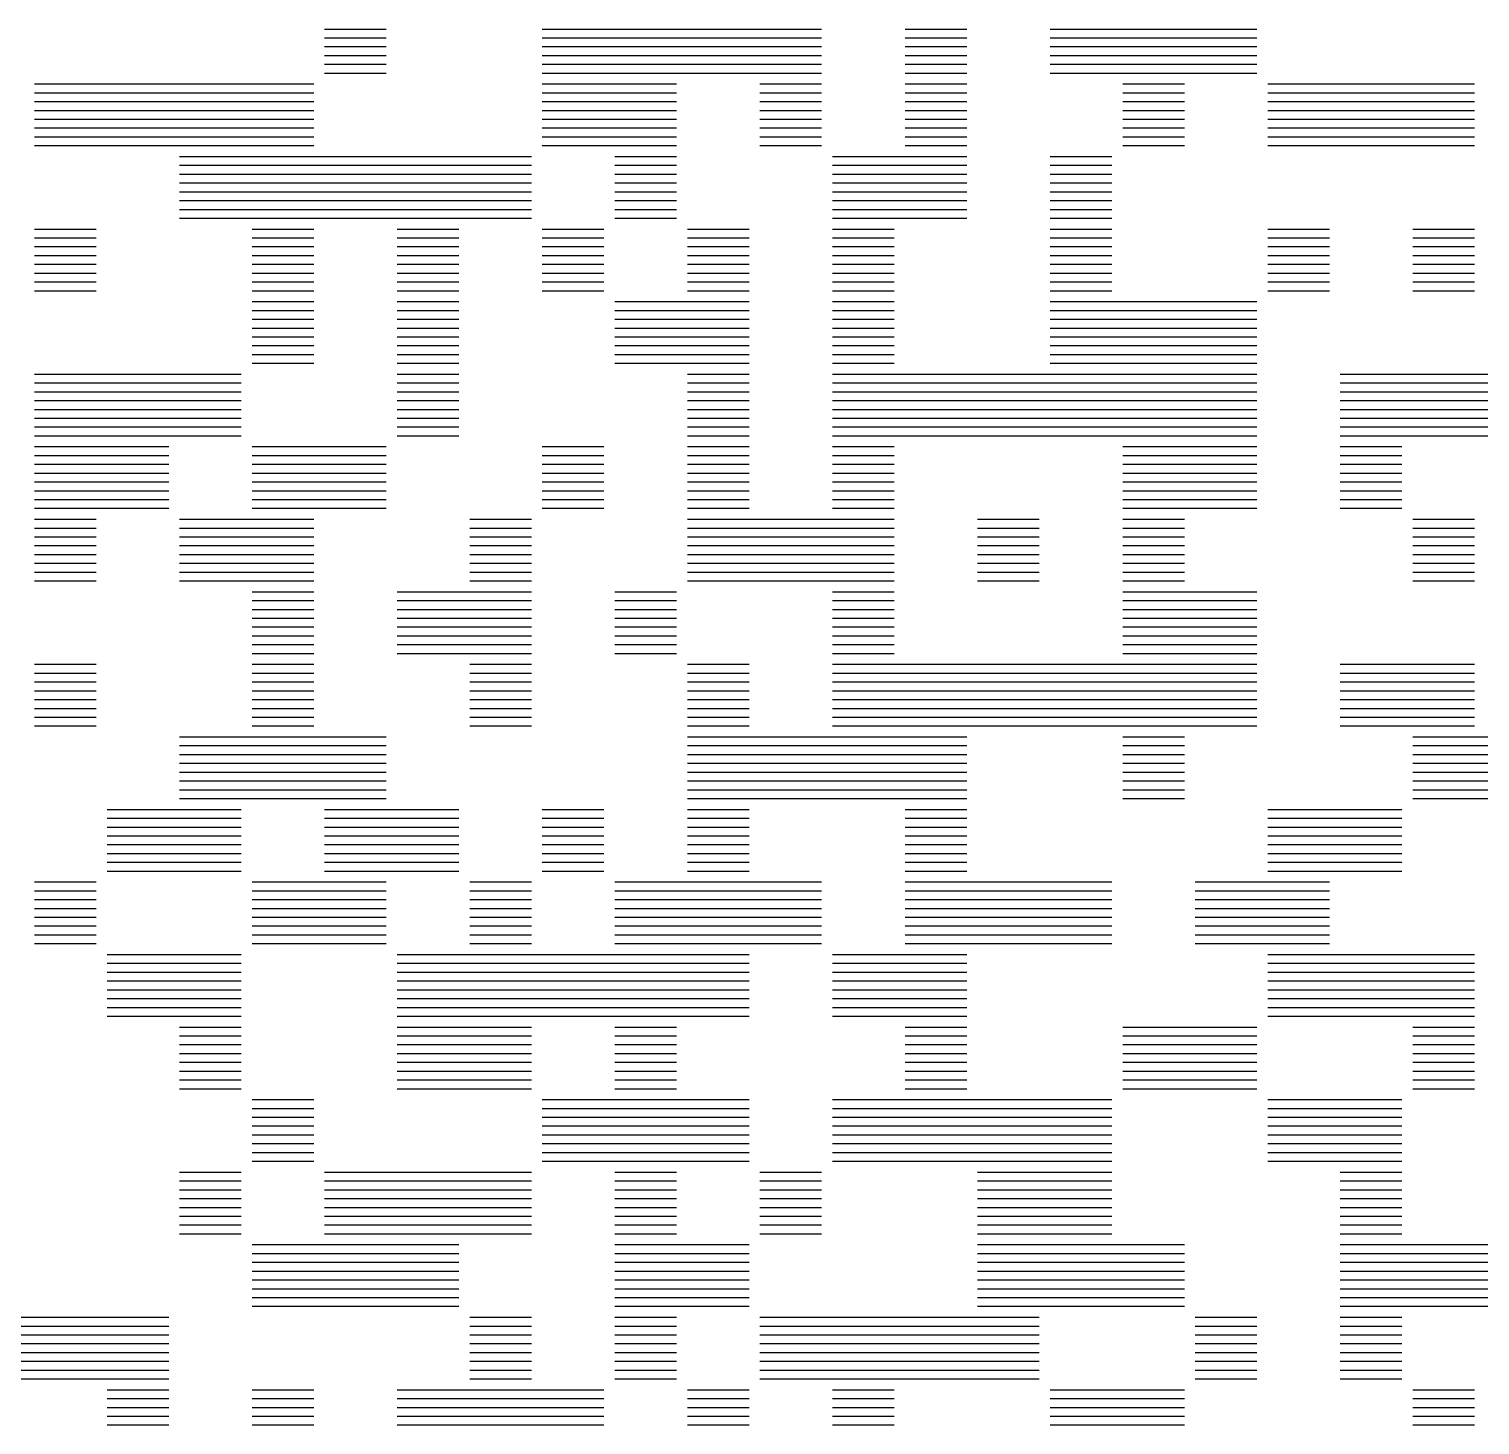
# Model space of a CAD drawing. Extents: x 7 to 280, y 7 to 360.
# Drawn here: x 114.79 to 134.79, y 98.45 to 117.69 of the extents above; entities that cross this region are included whole.
import ezdxf

# ---------------------------------------------------------------- set-up
doc = ezdxf.new("R2010")
doc.units = 0
doc.layers.add('SCORE', color=5, linetype='CONTINUOUS')

msp = doc.modelspace()

# ---------------------------------------------------------------- linework, layer by layer
at = {"layer": 'SCORE'}
for p, q in [((118.865, 117.6921), (119.715, 117.6921)), ((121.865, 117.6921), (125.715, 117.6921)), ((126.865, 117.6921), (127.715, 117.6921)), ((128.865, 117.6921), (131.715, 117.6921)), ((118.865, 117.5707), (119.715, 117.5707)), ((118.865, 117.4493), (119.715, 117.4493)), ((121.865, 117.5707), (125.715, 117.5707)), ((121.865, 117.4493), (125.715, 117.4493)), ((126.865, 117.5707), (127.715, 117.5707)), ((126.865, 117.4493), (127.715, 117.4493)), ((128.865, 117.5707), (131.715, 117.5707)), ((128.865, 117.4493), (131.715, 117.4493)), ((118.865, 117.3279), (119.715, 117.3279)), ((118.865, 117.2064), (119.715, 117.2064)), ((121.865, 117.3279), (125.715, 117.3279)), ((121.865, 117.2064), (125.715, 117.2064)), ((126.865, 117.3279), (127.715, 117.3279)), ((126.865, 117.2064), (127.715, 117.2064)), ((128.865, 117.3279), (131.715, 117.3279)), ((128.865, 117.2064), (131.715, 117.2064)), ((118.865, 117.085), (119.715, 117.085)), ((121.865, 117.085), (125.715, 117.085)), ((126.865, 117.085), (127.715, 117.085)), ((128.865, 117.085), (131.715, 117.085)), ((114.865, 116.935), (118.715, 116.935)), ((114.865, 116.8136), (118.715, 116.8136)), ((121.865, 116.935), (123.715, 116.935)), ((121.865, 116.8136), (123.715, 116.8136)), ((124.865, 116.935), (125.715, 116.935)), ((124.865, 116.8136), (125.715, 116.8136)), ((126.865, 116.935), (127.715, 116.935)), ((126.865, 116.8136), (127.715, 116.8136)), ((129.865, 116.935), (130.715, 116.935)), ((129.865, 116.8136), (130.715, 116.8136)), ((131.865, 116.935), (134.715, 116.935)), ((131.865, 116.8136), (134.715, 116.8136)), ((114.865, 116.6921), (118.715, 116.6921)), ((121.865, 116.6921), (123.715, 116.6921)), ((124.865, 116.6921), (125.715, 116.6921)), ((126.865, 116.6921), (127.715, 116.6921)), ((129.865, 116.6921), (130.715, 116.6921)), ((131.865, 116.6921), (134.715, 116.6921)), ((114.865, 116.5707), (118.715, 116.5707)), ((114.865, 116.4493), (118.715, 116.4493)), ((121.865, 116.5707), (123.715, 116.5707)), ((121.865, 116.4493), (123.715, 116.4493)), ((124.865, 116.5707), (125.715, 116.5707)), ((124.865, 116.4493), (125.715, 116.4493)), ((126.865, 116.5707), (127.715, 116.5707)), ((126.865, 116.4493), (127.715, 116.4493)), ((129.865, 116.5707), (130.715, 116.5707)), ((129.865, 116.4493), (130.715, 116.4493)), ((131.865, 116.5707), (134.715, 116.5707)), ((131.865, 116.4493), (134.715, 116.4493)), ((114.865, 116.3279), (118.715, 116.3279)), ((114.865, 116.2064), (118.715, 116.2064)), ((121.865, 116.3279), (123.715, 116.3279)), ((121.865, 116.2064), (123.715, 116.2064)), ((124.865, 116.3279), (125.715, 116.3279)), ((124.865, 116.2064), (125.715, 116.2064)), ((126.865, 116.3279), (127.715, 116.3279)), ((126.865, 116.2064), (127.715, 116.2064)), ((129.865, 116.3279), (130.715, 116.3279)), ((129.865, 116.2064), (130.715, 116.2064)), ((131.865, 116.3279), (134.715, 116.3279)), ((131.865, 116.2064), (134.715, 116.2064)), ((114.865, 116.085), (118.715, 116.085)), ((121.865, 116.085), (123.715, 116.085)), ((124.865, 116.085), (125.715, 116.085)), ((126.865, 116.085), (127.715, 116.085)), ((129.865, 116.085), (130.715, 116.085)), ((131.865, 116.085), (134.715, 116.085)), ((116.865, 115.935), (121.715, 115.935)), ((116.865, 115.8136), (121.715, 115.8136)), ((122.865, 115.935), (123.715, 115.935)), ((122.865, 115.8136), (123.715, 115.8136)), ((125.865, 115.935), (127.715, 115.935)), ((125.865, 115.8136), (127.715, 115.8136)), ((128.865, 115.935), (129.715, 115.935)), ((128.865, 115.8136), (129.715, 115.8136)), ((116.865, 115.6921), (121.715, 115.6921)), ((122.865, 115.6921), (123.715, 115.6921)), ((125.865, 115.6921), (127.715, 115.6921)), ((128.865, 115.6921), (129.715, 115.6921)), ((116.865, 115.5707), (121.715, 115.5707)), ((116.865, 115.4493), (121.715, 115.4493)), ((122.865, 115.5707), (123.715, 115.5707)), ((122.865, 115.4493), (123.715, 115.4493)), ((125.865, 115.5707), (127.715, 115.5707)), ((125.865, 115.4493), (127.715, 115.4493)), ((128.865, 115.5707), (129.715, 115.5707)), ((128.865, 115.4493), (129.715, 115.4493)), ((116.865, 115.3279), (121.715, 115.3279)), ((116.865, 115.2064), (121.715, 115.2064)), ((122.865, 115.3279), (123.715, 115.3279)), ((122.865, 115.2064), (123.715, 115.2064)), ((125.865, 115.3279), (127.715, 115.3279)), ((125.865, 115.2064), (127.715, 115.2064)), ((128.865, 115.3279), (129.715, 115.3279)), ((128.865, 115.2064), (129.715, 115.2064)), ((116.865, 115.085), (121.715, 115.085)), ((122.865, 115.085), (123.715, 115.085)), ((125.865, 115.085), (127.715, 115.085)), ((128.865, 115.085), (129.715, 115.085)), ((114.865, 114.935), (115.715, 114.935)), ((114.865, 114.8136), (115.715, 114.8136)), ((117.865, 114.935), (118.715, 114.935)), ((117.865, 114.8136), (118.715, 114.8136)), ((119.865, 114.935), (120.715, 114.935)), ((119.865, 114.8136), (120.715, 114.8136)), ((121.865, 114.935), (122.715, 114.935)), ((121.865, 114.8136), (122.715, 114.8136)), ((123.865, 114.935), (124.715, 114.935)), ((123.865, 114.8136), (124.715, 114.8136)), ((125.865, 114.935), (126.715, 114.935)), ((125.865, 114.8136), (126.715, 114.8136)), ((128.865, 114.935), (129.715, 114.935)), ((128.865, 114.8136), (129.715, 114.8136)), ((131.865, 114.935), (132.715, 114.935)), ((131.865, 114.8136), (132.715, 114.8136)), ((133.865, 114.935), (134.715, 114.935)), ((133.865, 114.8136), (134.715, 114.8136)), ((114.865, 114.6921), (115.715, 114.6921)), ((117.865, 114.6921), (118.715, 114.6921)), ((119.865, 114.6921), (120.715, 114.6921)), ((121.865, 114.6921), (122.715, 114.6921)), ((123.865, 114.6921), (124.715, 114.6921)), ((125.865, 114.6921), (126.715, 114.6921)), ((128.865, 114.6921), (129.715, 114.6921)), ((131.865, 114.6921), (132.715, 114.6921)), ((133.865, 114.6921), (134.715, 114.6921)), ((114.865, 114.5707), (115.715, 114.5707)), ((114.865, 114.4493), (115.715, 114.4493)), ((117.865, 114.5707), (118.715, 114.5707)), ((117.865, 114.4493), (118.715, 114.4493)), ((119.865, 114.5707), (120.715, 114.5707)), ((119.865, 114.4493), (120.715, 114.4493)), ((121.865, 114.5707), (122.715, 114.5707)), ((121.865, 114.4493), (122.715, 114.4493)), ((123.865, 114.5707), (124.715, 114.5707)), ((123.865, 114.4493), (124.715, 114.4493)), ((125.865, 114.5707), (126.715, 114.5707)), ((125.865, 114.4493), (126.715, 114.4493)), ((128.865, 114.5707), (129.715, 114.5707)), ((128.865, 114.4493), (129.715, 114.4493)), ((131.865, 114.5707), (132.715, 114.5707)), ((131.865, 114.4493), (132.715, 114.4493)), ((133.865, 114.5707), (134.715, 114.5707)), ((133.865, 114.4493), (134.715, 114.4493)), ((114.865, 114.3279), (115.715, 114.3279)), ((114.865, 114.2064), (115.715, 114.2064)), ((117.865, 114.3279), (118.715, 114.3279)), ((117.865, 114.2064), (118.715, 114.2064)), ((119.865, 114.3279), (120.715, 114.3279)), ((119.865, 114.2064), (120.715, 114.2064)), ((121.865, 114.3279), (122.715, 114.3279)), ((121.865, 114.2064), (122.715, 114.2064)), ((123.865, 114.3279), (124.715, 114.3279)), ((123.865, 114.2064), (124.715, 114.2064)), ((125.865, 114.3279), (126.715, 114.3279)), ((125.865, 114.2064), (126.715, 114.2064)), ((128.865, 114.3279), (129.715, 114.3279)), ((128.865, 114.2064), (129.715, 114.2064)), ((131.865, 114.3279), (132.715, 114.3279)), ((131.865, 114.2064), (132.715, 114.2064)), ((133.865, 114.3279), (134.715, 114.3279)), ((133.865, 114.2064), (134.715, 114.2064)), ((114.865, 114.085), (115.715, 114.085)), ((117.865, 114.085), (118.715, 114.085)), ((119.865, 114.085), (120.715, 114.085)), ((121.865, 114.085), (122.715, 114.085)), ((123.865, 114.085), (124.715, 114.085)), ((125.865, 114.085), (126.715, 114.085)), ((128.865, 114.085), (129.715, 114.085)), ((131.865, 114.085), (132.715, 114.085)), ((133.865, 114.085), (134.715, 114.085)), ((117.865, 113.935), (118.715, 113.935)), ((117.865, 113.8136), (118.715, 113.8136)), ((119.865, 113.935), (120.715, 113.935)), ((119.865, 113.8136), (120.715, 113.8136)), ((122.865, 113.935), (124.715, 113.935)), ((122.865, 113.8136), (124.715, 113.8136)), ((125.865, 113.935), (126.715, 113.935)), ((125.865, 113.8136), (126.715, 113.8136)), ((128.865, 113.935), (131.715, 113.935)), ((128.865, 113.8136), (131.715, 113.8136)), ((117.865, 113.6921), (118.715, 113.6921)), ((119.865, 113.6921), (120.715, 113.6921)), ((122.865, 113.6921), (124.715, 113.6921)), ((125.865, 113.6921), (126.715, 113.6921)), ((128.865, 113.6921), (131.715, 113.6921)), ((117.865, 113.5707), (118.715, 113.5707)), ((117.865, 113.4493), (118.715, 113.4493)), ((119.865, 113.5707), (120.715, 113.5707)), ((119.865, 113.4493), (120.715, 113.4493)), ((122.865, 113.5707), (124.715, 113.5707)), ((122.865, 113.4493), (124.715, 113.4493)), ((125.865, 113.5707), (126.715, 113.5707)), ((125.865, 113.4493), (126.715, 113.4493)), ((128.865, 113.5707), (131.715, 113.5707)), ((128.865, 113.4493), (131.715, 113.4493)), ((117.865, 113.3279), (118.715, 113.3279)), ((117.865, 113.2064), (118.715, 113.2064)), ((119.865, 113.3279), (120.715, 113.3279)), ((119.865, 113.2064), (120.715, 113.2064)), ((122.865, 113.3279), (124.715, 113.3279)), ((122.865, 113.2064), (124.715, 113.2064)), ((125.865, 113.3279), (126.715, 113.3279)), ((125.865, 113.2064), (126.715, 113.2064)), ((128.865, 113.3279), (131.715, 113.3279)), ((128.865, 113.2064), (131.715, 113.2064)), ((117.865, 113.085), (118.715, 113.085)), ((119.865, 113.085), (120.715, 113.085)), ((122.865, 113.085), (124.715, 113.085)), ((125.865, 113.085), (126.715, 113.085)), ((128.865, 113.085), (131.715, 113.085)), ((114.865, 112.935), (117.715, 112.935)), ((114.865, 112.8136), (117.715, 112.8136)), ((119.865, 112.935), (120.715, 112.935)), ((119.865, 112.8136), (120.715, 112.8136)), ((123.865, 112.935), (124.715, 112.935)), ((123.865, 112.8136), (124.715, 112.8136)), ((125.865, 112.935), (131.715, 112.935)), ((125.865, 112.8136), (131.715, 112.8136)), ((132.865, 112.935), (140.715, 112.935)), ((132.865, 112.8136), (140.715, 112.8136)), ((114.865, 112.6921), (117.715, 112.6921)), ((119.865, 112.6921), (120.715, 112.6921)), ((123.865, 112.6921), (124.715, 112.6921)), ((125.865, 112.6921), (131.715, 112.6921)), ((132.865, 112.6921), (140.715, 112.6921)), ((114.865, 112.5707), (117.715, 112.5707)), ((114.865, 112.4493), (117.715, 112.4493)), ((119.865, 112.5707), (120.715, 112.5707)), ((119.865, 112.4493), (120.715, 112.4493)), ((123.865, 112.5707), (124.715, 112.5707)), ((123.865, 112.4493), (124.715, 112.4493)), ((125.865, 112.5707), (131.715, 112.5707)), ((125.865, 112.4493), (131.715, 112.4493)), ((132.865, 112.5707), (140.715, 112.5707)), ((132.865, 112.4493), (140.715, 112.4493)), ((114.865, 112.3279), (117.715, 112.3279)), ((114.865, 112.2064), (117.715, 112.2064)), ((119.865, 112.3279), (120.715, 112.3279)), ((119.865, 112.2064), (120.715, 112.2064)), ((123.865, 112.3279), (124.715, 112.3279)), ((123.865, 112.2064), (124.715, 112.2064)), ((125.865, 112.3279), (131.715, 112.3279)), ((125.865, 112.2064), (131.715, 112.2064)), ((132.865, 112.3279), (140.715, 112.3279)), ((132.865, 112.2064), (140.715, 112.2064)), ((114.865, 112.085), (117.715, 112.085)), ((119.865, 112.085), (120.715, 112.085)), ((123.865, 112.085), (124.715, 112.085)), ((125.865, 112.085), (131.715, 112.085)), ((132.865, 112.085), (140.715, 112.085)), ((114.865, 111.935), (116.715, 111.935)), ((114.865, 111.8136), (116.715, 111.8136)), ((117.865, 111.935), (119.715, 111.935)), ((117.865, 111.8136), (119.715, 111.8136)), ((121.865, 111.935), (122.715, 111.935)), ((121.865, 111.8136), (122.715, 111.8136)), ((123.865, 111.935), (124.715, 111.935)), ((123.865, 111.8136), (124.715, 111.8136)), ((125.865, 111.935), (126.715, 111.935)), ((125.865, 111.8136), (126.715, 111.8136)), ((129.865, 111.935), (131.715, 111.935)), ((129.865, 111.8136), (131.715, 111.8136)), ((132.865, 111.935), (133.715, 111.935)), ((132.865, 111.8136), (133.715, 111.8136)), ((114.865, 111.6921), (116.715, 111.6921)), ((117.865, 111.6921), (119.715, 111.6921)), ((121.865, 111.6921), (122.715, 111.6921)), ((123.865, 111.6921), (124.715, 111.6921)), ((125.865, 111.6921), (126.715, 111.6921)), ((129.865, 111.6921), (131.715, 111.6921)), ((132.865, 111.6921), (133.715, 111.6921)), ((114.865, 111.5707), (116.715, 111.5707)), ((114.865, 111.4493), (116.715, 111.4493)), ((117.865, 111.5707), (119.715, 111.5707)), ((117.865, 111.4493), (119.715, 111.4493)), ((121.865, 111.5707), (122.715, 111.5707)), ((121.865, 111.4493), (122.715, 111.4493)), ((123.865, 111.5707), (124.715, 111.5707)), ((123.865, 111.4493), (124.715, 111.4493)), ((125.865, 111.5707), (126.715, 111.5707)), ((125.865, 111.4493), (126.715, 111.4493)), ((129.865, 111.5707), (131.715, 111.5707)), ((129.865, 111.4493), (131.715, 111.4493)), ((132.865, 111.5707), (133.715, 111.5707)), ((132.865, 111.4493), (133.715, 111.4493)), ((114.865, 111.3279), (116.715, 111.3279)), ((114.865, 111.2064), (116.715, 111.2064)), ((117.865, 111.3279), (119.715, 111.3279)), ((117.865, 111.2064), (119.715, 111.2064)), ((121.865, 111.3279), (122.715, 111.3279)), ((121.865, 111.2064), (122.715, 111.2064)), ((123.865, 111.3279), (124.715, 111.3279)), ((123.865, 111.2064), (124.715, 111.2064)), ((125.865, 111.3279), (126.715, 111.3279)), ((125.865, 111.2064), (126.715, 111.2064)), ((129.865, 111.3279), (131.715, 111.3279)), ((129.865, 111.2064), (131.715, 111.2064)), ((132.865, 111.3279), (133.715, 111.3279)), ((132.865, 111.2064), (133.715, 111.2064)), ((114.865, 111.085), (116.715, 111.085)), ((117.865, 111.085), (119.715, 111.085)), ((121.865, 111.085), (122.715, 111.085)), ((123.865, 111.085), (124.715, 111.085)), ((125.865, 111.085), (126.715, 111.085)), ((129.865, 111.085), (131.715, 111.085)), ((132.865, 111.085), (133.715, 111.085)), ((114.865, 110.935), (115.715, 110.935)), ((114.865, 110.8136), (115.715, 110.8136)), ((116.865, 110.935), (118.715, 110.935)), ((116.865, 110.8136), (118.715, 110.8136)), ((120.865, 110.935), (121.715, 110.935)), ((120.865, 110.8136), (121.715, 110.8136)), ((123.865, 110.935), (126.715, 110.935)), ((123.865, 110.8136), (126.715, 110.8136)), ((127.865, 110.935), (128.715, 110.935)), ((127.865, 110.8136), (128.715, 110.8136)), ((129.865, 110.935), (130.715, 110.935)), ((129.865, 110.8136), (130.715, 110.8136)), ((133.865, 110.935), (134.715, 110.935)), ((133.865, 110.8136), (134.715, 110.8136)), ((114.865, 110.6921), (115.715, 110.6921)), ((116.865, 110.6921), (118.715, 110.6921)), ((120.865, 110.6921), (121.715, 110.6921)), ((123.865, 110.6921), (126.715, 110.6921)), ((127.865, 110.6921), (128.715, 110.6921)), ((129.865, 110.6921), (130.715, 110.6921)), ((133.865, 110.6921), (134.715, 110.6921)), ((114.865, 110.5707), (115.715, 110.5707)), ((114.865, 110.4493), (115.715, 110.4493)), ((116.865, 110.5707), (118.715, 110.5707)), ((116.865, 110.4493), (118.715, 110.4493)), ((120.865, 110.5707), (121.715, 110.5707)), ((120.865, 110.4493), (121.715, 110.4493)), ((123.865, 110.5707), (126.715, 110.5707)), ((123.865, 110.4493), (126.715, 110.4493)), ((127.865, 110.5707), (128.715, 110.5707)), ((127.865, 110.4493), (128.715, 110.4493)), ((129.865, 110.5707), (130.715, 110.5707)), ((129.865, 110.4493), (130.715, 110.4493)), ((133.865, 110.5707), (134.715, 110.5707)), ((133.865, 110.4493), (134.715, 110.4493)), ((114.865, 110.3279), (115.715, 110.3279)), ((114.865, 110.2064), (115.715, 110.2064)), ((116.865, 110.3279), (118.715, 110.3279)), ((116.865, 110.2064), (118.715, 110.2064)), ((120.865, 110.3279), (121.715, 110.3279)), ((120.865, 110.2064), (121.715, 110.2064)), ((123.865, 110.3279), (126.715, 110.3279)), ((123.865, 110.2064), (126.715, 110.2064)), ((127.865, 110.3279), (128.715, 110.3279)), ((127.865, 110.2064), (128.715, 110.2064)), ((129.865, 110.3279), (130.715, 110.3279)), ((129.865, 110.2064), (130.715, 110.2064)), ((133.865, 110.3279), (134.715, 110.3279)), ((133.865, 110.2064), (134.715, 110.2064)), ((114.865, 110.085), (115.715, 110.085)), ((116.865, 110.085), (118.715, 110.085)), ((120.865, 110.085), (121.715, 110.085)), ((123.865, 110.085), (126.715, 110.085)), ((127.865, 110.085), (128.715, 110.085)), ((129.865, 110.085), (130.715, 110.085)), ((133.865, 110.085), (134.715, 110.085)), ((117.865, 109.935), (118.715, 109.935)), ((117.865, 109.8136), (118.715, 109.8136)), ((119.865, 109.935), (121.715, 109.935)), ((119.865, 109.8136), (121.715, 109.8136)), ((122.865, 109.935), (123.715, 109.935)), ((122.865, 109.8136), (123.715, 109.8136)), ((125.865, 109.935), (126.715, 109.935)), ((125.865, 109.8136), (126.715, 109.8136)), ((129.865, 109.935), (131.715, 109.935)), ((129.865, 109.8136), (131.715, 109.8136)), ((117.865, 109.6921), (118.715, 109.6921)), ((119.865, 109.6921), (121.715, 109.6921)), ((122.865, 109.6921), (123.715, 109.6921)), ((125.865, 109.6921), (126.715, 109.6921)), ((129.865, 109.6921), (131.715, 109.6921)), ((117.865, 109.5707), (118.715, 109.5707)), ((117.865, 109.4493), (118.715, 109.4493)), ((119.865, 109.5707), (121.715, 109.5707)), ((119.865, 109.4493), (121.715, 109.4493)), ((122.865, 109.5707), (123.715, 109.5707)), ((122.865, 109.4493), (123.715, 109.4493)), ((125.865, 109.5707), (126.715, 109.5707)), ((125.865, 109.4493), (126.715, 109.4493)), ((129.865, 109.5707), (131.715, 109.5707)), ((129.865, 109.4493), (131.715, 109.4493)), ((117.865, 109.3279), (118.715, 109.3279)), ((117.865, 109.2064), (118.715, 109.2064)), ((119.865, 109.3279), (121.715, 109.3279)), ((119.865, 109.2064), (121.715, 109.2064)), ((122.865, 109.3279), (123.715, 109.3279)), ((122.865, 109.2064), (123.715, 109.2064)), ((125.865, 109.3279), (126.715, 109.3279)), ((125.865, 109.2064), (126.715, 109.2064)), ((129.865, 109.3279), (131.715, 109.3279)), ((129.865, 109.2064), (131.715, 109.2064)), ((117.865, 109.085), (118.715, 109.085)), ((119.865, 109.085), (121.715, 109.085)), ((122.865, 109.085), (123.715, 109.085)), ((125.865, 109.085), (126.715, 109.085)), ((129.865, 109.085), (131.715, 109.085)), ((114.865, 108.935), (115.715, 108.935)), ((114.865, 108.8136), (115.715, 108.8136)), ((117.865, 108.935), (118.715, 108.935)), ((117.865, 108.8136), (118.715, 108.8136)), ((120.865, 108.935), (121.715, 108.935)), ((120.865, 108.8136), (121.715, 108.8136)), ((123.865, 108.935), (124.715, 108.935)), ((123.865, 108.8136), (124.715, 108.8136)), ((125.865, 108.935), (131.715, 108.935)), ((125.865, 108.8136), (131.715, 108.8136)), ((132.865, 108.935), (134.715, 108.935)), ((132.865, 108.8136), (134.715, 108.8136)), ((114.865, 108.6921), (115.715, 108.6921)), ((117.865, 108.6921), (118.715, 108.6921)), ((120.865, 108.6921), (121.715, 108.6921)), ((123.865, 108.6921), (124.715, 108.6921)), ((125.865, 108.6921), (131.715, 108.6921)), ((132.865, 108.6921), (134.715, 108.6921)), ((114.865, 108.5707), (115.715, 108.5707)), ((114.865, 108.4493), (115.715, 108.4493)), ((117.865, 108.5707), (118.715, 108.5707)), ((117.865, 108.4493), (118.715, 108.4493)), ((120.865, 108.5707), (121.715, 108.5707)), ((120.865, 108.4493), (121.715, 108.4493)), ((123.865, 108.5707), (124.715, 108.5707)), ((123.865, 108.4493), (124.715, 108.4493)), ((125.865, 108.5707), (131.715, 108.5707)), ((125.865, 108.4493), (131.715, 108.4493)), ((132.865, 108.5707), (134.715, 108.5707)), ((132.865, 108.4493), (134.715, 108.4493)), ((114.865, 108.3279), (115.715, 108.3279)), ((114.865, 108.2064), (115.715, 108.2064)), ((117.865, 108.3279), (118.715, 108.3279)), ((117.865, 108.2064), (118.715, 108.2064)), ((120.865, 108.3279), (121.715, 108.3279)), ((120.865, 108.2064), (121.715, 108.2064)), ((123.865, 108.3279), (124.715, 108.3279)), ((123.865, 108.2064), (124.715, 108.2064)), ((125.865, 108.3279), (131.715, 108.3279)), ((125.865, 108.2064), (131.715, 108.2064)), ((132.865, 108.3279), (134.715, 108.3279)), ((132.865, 108.2064), (134.715, 108.2064)), ((114.865, 108.085), (115.715, 108.085)), ((117.865, 108.085), (118.715, 108.085)), ((120.865, 108.085), (121.715, 108.085)), ((123.865, 108.085), (124.715, 108.085)), ((125.865, 108.085), (131.715, 108.085)), ((132.865, 108.085), (134.715, 108.085)), ((116.865, 107.935), (119.715, 107.935)), ((116.865, 107.8136), (119.715, 107.8136)), ((123.865, 107.935), (127.715, 107.935)), ((123.865, 107.8136), (127.715, 107.8136)), ((129.865, 107.935), (130.715, 107.935)), ((129.865, 107.8136), (130.715, 107.8136)), ((133.865, 107.935), (135.715, 107.935)), ((133.865, 107.8136), (135.715, 107.8136)), ((116.865, 107.6921), (119.715, 107.6921)), ((123.865, 107.6921), (127.715, 107.6921)), ((129.865, 107.6921), (130.715, 107.6921)), ((133.865, 107.6921), (135.715, 107.6921)), ((116.865, 107.5707), (119.715, 107.5707)), ((116.865, 107.4493), (119.715, 107.4493)), ((123.865, 107.5707), (127.715, 107.5707)), ((123.865, 107.4493), (127.715, 107.4493)), ((129.865, 107.5707), (130.715, 107.5707)), ((129.865, 107.4493), (130.715, 107.4493)), ((133.865, 107.5707), (135.715, 107.5707)), ((133.865, 107.4493), (135.715, 107.4493)), ((116.865, 107.3279), (119.715, 107.3279)), ((116.865, 107.2064), (119.715, 107.2064)), ((123.865, 107.3279), (127.715, 107.3279)), ((123.865, 107.2064), (127.715, 107.2064)), ((129.865, 107.3279), (130.715, 107.3279)), ((129.865, 107.2064), (130.715, 107.2064)), ((133.865, 107.3279), (135.715, 107.3279)), ((133.865, 107.2064), (135.715, 107.2064)), ((116.865, 107.085), (119.715, 107.085)), ((123.865, 107.085), (127.715, 107.085)), ((129.865, 107.085), (130.715, 107.085)), ((133.865, 107.085), (135.715, 107.085)), ((115.865, 106.935), (117.715, 106.935)), ((115.865, 106.8136), (117.715, 106.8136)), ((118.865, 106.935), (120.715, 106.935)), ((118.865, 106.8136), (120.715, 106.8136)), ((121.865, 106.935), (122.715, 106.935)), ((121.865, 106.8136), (122.715, 106.8136)), ((123.865, 106.935), (124.715, 106.935)), ((123.865, 106.8136), (124.715, 106.8136)), ((126.865, 106.935), (127.715, 106.935)), ((126.865, 106.8136), (127.715, 106.8136)), ((131.865, 106.935), (133.715, 106.935)), ((131.865, 106.8136), (133.715, 106.8136)), ((115.865, 106.6921), (117.715, 106.6921)), ((118.865, 106.6921), (120.715, 106.6921)), ((121.865, 106.6921), (122.715, 106.6921)), ((123.865, 106.6921), (124.715, 106.6921)), ((126.865, 106.6921), (127.715, 106.6921)), ((131.865, 106.6921), (133.715, 106.6921)), ((115.865, 106.5707), (117.715, 106.5707)), ((115.865, 106.4493), (117.715, 106.4493)), ((118.865, 106.5707), (120.715, 106.5707)), ((118.865, 106.4493), (120.715, 106.4493)), ((121.865, 106.5707), (122.715, 106.5707)), ((121.865, 106.4493), (122.715, 106.4493)), ((123.865, 106.5707), (124.715, 106.5707)), ((123.865, 106.4493), (124.715, 106.4493)), ((126.865, 106.5707), (127.715, 106.5707)), ((126.865, 106.4493), (127.715, 106.4493)), ((131.865, 106.5707), (133.715, 106.5707)), ((131.865, 106.4493), (133.715, 106.4493)), ((115.865, 106.3279), (117.715, 106.3279)), ((115.865, 106.2064), (117.715, 106.2064)), ((118.865, 106.3279), (120.715, 106.3279)), ((118.865, 106.2064), (120.715, 106.2064)), ((121.865, 106.3279), (122.715, 106.3279)), ((121.865, 106.2064), (122.715, 106.2064)), ((123.865, 106.3279), (124.715, 106.3279)), ((123.865, 106.2064), (124.715, 106.2064)), ((126.865, 106.3279), (127.715, 106.3279)), ((126.865, 106.2064), (127.715, 106.2064)), ((131.865, 106.3279), (133.715, 106.3279)), ((131.865, 106.2064), (133.715, 106.2064)), ((115.865, 106.085), (117.715, 106.085)), ((118.865, 106.085), (120.715, 106.085)), ((121.865, 106.085), (122.715, 106.085)), ((123.865, 106.085), (124.715, 106.085)), ((126.865, 106.085), (127.715, 106.085)), ((131.865, 106.085), (133.715, 106.085)), ((114.865, 105.935), (115.715, 105.935)), ((114.865, 105.8136), (115.715, 105.8136)), ((117.865, 105.935), (119.715, 105.935)), ((117.865, 105.8136), (119.715, 105.8136)), ((120.865, 105.935), (121.715, 105.935)), ((120.865, 105.8136), (121.715, 105.8136)), ((122.865, 105.935), (125.715, 105.935)), ((122.865, 105.8136), (125.715, 105.8136)), ((126.865, 105.935), (129.715, 105.935)), ((126.865, 105.8136), (129.715, 105.8136)), ((130.865, 105.935), (132.715, 105.935)), ((130.865, 105.8136), (132.715, 105.8136)), ((114.865, 105.6921), (115.715, 105.6921)), ((117.865, 105.6921), (119.715, 105.6921)), ((120.865, 105.6921), (121.715, 105.6921)), ((122.865, 105.6921), (125.715, 105.6921)), ((126.865, 105.6921), (129.715, 105.6921)), ((130.865, 105.6921), (132.715, 105.6921)), ((114.865, 105.5707), (115.715, 105.5707)), ((114.865, 105.4493), (115.715, 105.4493)), ((117.865, 105.5707), (119.715, 105.5707)), ((117.865, 105.4493), (119.715, 105.4493)), ((120.865, 105.5707), (121.715, 105.5707)), ((120.865, 105.4493), (121.715, 105.4493)), ((122.865, 105.5707), (125.715, 105.5707)), ((122.865, 105.4493), (125.715, 105.4493)), ((126.865, 105.5707), (129.715, 105.5707)), ((126.865, 105.4493), (129.715, 105.4493)), ((130.865, 105.5707), (132.715, 105.5707)), ((130.865, 105.4493), (132.715, 105.4493)), ((114.865, 105.3279), (115.715, 105.3279)), ((114.865, 105.2064), (115.715, 105.2064)), ((117.865, 105.3279), (119.715, 105.3279)), ((117.865, 105.2064), (119.715, 105.2064)), ((120.865, 105.3279), (121.715, 105.3279)), ((120.865, 105.2064), (121.715, 105.2064)), ((122.865, 105.3279), (125.715, 105.3279)), ((122.865, 105.2064), (125.715, 105.2064)), ((126.865, 105.3279), (129.715, 105.3279)), ((126.865, 105.2064), (129.715, 105.2064)), ((130.865, 105.3279), (132.715, 105.3279)), ((130.865, 105.2064), (132.715, 105.2064)), ((114.865, 105.085), (115.715, 105.085)), ((117.865, 105.085), (119.715, 105.085)), ((120.865, 105.085), (121.715, 105.085)), ((122.865, 105.085), (125.715, 105.085)), ((126.865, 105.085), (129.715, 105.085)), ((130.865, 105.085), (132.715, 105.085)), ((115.865, 104.935), (117.715, 104.935)), ((115.865, 104.8136), (117.715, 104.8136)), ((119.865, 104.935), (124.715, 104.935)), ((119.865, 104.8136), (124.715, 104.8136)), ((125.865, 104.935), (127.715, 104.935)), ((125.865, 104.8136), (127.715, 104.8136)), ((131.865, 104.935), (134.715, 104.935)), ((131.865, 104.8136), (134.715, 104.8136)), ((115.865, 104.6921), (117.715, 104.6921)), ((119.865, 104.6921), (124.715, 104.6921)), ((125.865, 104.6921), (127.715, 104.6921)), ((131.865, 104.6921), (134.715, 104.6921)), ((115.865, 104.5707), (117.715, 104.5707)), ((115.865, 104.4493), (117.715, 104.4493)), ((119.865, 104.5707), (124.715, 104.5707)), ((119.865, 104.4493), (124.715, 104.4493)), ((125.865, 104.5707), (127.715, 104.5707)), ((125.865, 104.4493), (127.715, 104.4493)), ((131.865, 104.5707), (134.715, 104.5707)), ((131.865, 104.4493), (134.715, 104.4493)), ((115.865, 104.3279), (117.715, 104.3279)), ((115.865, 104.2064), (117.715, 104.2064)), ((119.865, 104.3279), (124.715, 104.3279)), ((119.865, 104.2064), (124.715, 104.2064)), ((125.865, 104.3279), (127.715, 104.3279)), ((125.865, 104.2064), (127.715, 104.2064)), ((131.865, 104.3279), (134.715, 104.3279)), ((131.865, 104.2064), (134.715, 104.2064)), ((115.865, 104.085), (117.715, 104.085)), ((119.865, 104.085), (124.715, 104.085)), ((125.865, 104.085), (127.715, 104.085)), ((131.865, 104.085), (134.715, 104.085)), ((116.865, 103.935), (117.715, 103.935)), ((116.865, 103.8136), (117.715, 103.8136)), ((119.865, 103.935), (121.715, 103.935)), ((119.865, 103.8136), (121.715, 103.8136)), ((122.865, 103.935), (123.715, 103.935)), ((122.865, 103.8136), (123.715, 103.8136)), ((126.865, 103.935), (127.715, 103.935)), ((126.865, 103.8136), (127.715, 103.8136)), ((129.865, 103.935), (131.715, 103.935)), ((129.865, 103.8136), (131.715, 103.8136)), ((133.865, 103.935), (134.715, 103.935)), ((133.865, 103.8136), (134.715, 103.8136)), ((116.865, 103.6921), (117.715, 103.6921)), ((119.865, 103.6921), (121.715, 103.6921)), ((122.865, 103.6921), (123.715, 103.6921)), ((126.865, 103.6921), (127.715, 103.6921)), ((129.865, 103.6921), (131.715, 103.6921)), ((133.865, 103.6921), (134.715, 103.6921)), ((116.865, 103.5707), (117.715, 103.5707)), ((116.865, 103.4493), (117.715, 103.4493)), ((119.865, 103.5707), (121.715, 103.5707)), ((119.865, 103.4493), (121.715, 103.4493)), ((122.865, 103.5707), (123.715, 103.5707)), ((122.865, 103.4493), (123.715, 103.4493)), ((126.865, 103.5707), (127.715, 103.5707)), ((126.865, 103.4493), (127.715, 103.4493)), ((129.865, 103.5707), (131.715, 103.5707)), ((129.865, 103.4493), (131.715, 103.4493)), ((133.865, 103.5707), (134.715, 103.5707)), ((133.865, 103.4493), (134.715, 103.4493)), ((116.865, 103.3279), (117.715, 103.3279)), ((116.865, 103.2064), (117.715, 103.2064)), ((119.865, 103.3279), (121.715, 103.3279)), ((119.865, 103.2064), (121.715, 103.2064)), ((122.865, 103.3279), (123.715, 103.3279)), ((122.865, 103.2064), (123.715, 103.2064)), ((126.865, 103.3279), (127.715, 103.3279)), ((126.865, 103.2064), (127.715, 103.2064)), ((129.865, 103.3279), (131.715, 103.3279)), ((129.865, 103.2064), (131.715, 103.2064)), ((133.865, 103.3279), (134.715, 103.3279)), ((133.865, 103.2064), (134.715, 103.2064)), ((116.865, 103.085), (117.715, 103.085)), ((119.865, 103.085), (121.715, 103.085)), ((122.865, 103.085), (123.715, 103.085)), ((126.865, 103.085), (127.715, 103.085)), ((129.865, 103.085), (131.715, 103.085)), ((133.865, 103.085), (134.715, 103.085)), ((117.865, 102.935), (118.715, 102.935)), ((117.865, 102.8136), (118.715, 102.8136)), ((121.865, 102.935), (124.715, 102.935)), ((121.865, 102.8136), (124.715, 102.8136)), ((125.865, 102.935), (129.715, 102.935)), ((125.865, 102.8136), (129.715, 102.8136)), ((131.865, 102.935), (133.715, 102.935)), ((131.865, 102.8136), (133.715, 102.8136)), ((117.865, 102.6921), (118.715, 102.6921)), ((121.865, 102.6921), (124.715, 102.6921)), ((125.865, 102.6921), (129.715, 102.6921)), ((131.865, 102.6921), (133.715, 102.6921)), ((117.865, 102.5707), (118.715, 102.5707)), ((117.865, 102.4493), (118.715, 102.4493)), ((121.865, 102.5707), (124.715, 102.5707)), ((121.865, 102.4493), (124.715, 102.4493)), ((125.865, 102.5707), (129.715, 102.5707)), ((125.865, 102.4493), (129.715, 102.4493)), ((131.865, 102.5707), (133.715, 102.5707)), ((131.865, 102.4493), (133.715, 102.4493)), ((117.865, 102.3279), (118.715, 102.3279)), ((117.865, 102.2064), (118.715, 102.2064)), ((121.865, 102.3279), (124.715, 102.3279)), ((121.865, 102.2064), (124.715, 102.2064)), ((125.865, 102.3279), (129.715, 102.3279)), ((125.865, 102.2064), (129.715, 102.2064)), ((131.865, 102.3279), (133.715, 102.3279)), ((131.865, 102.2064), (133.715, 102.2064)), ((117.865, 102.085), (118.715, 102.085)), ((121.865, 102.085), (124.715, 102.085)), ((125.865, 102.085), (129.715, 102.085)), ((131.865, 102.085), (133.715, 102.085)), ((116.865, 101.935), (117.715, 101.935)), ((116.865, 101.8136), (117.715, 101.8136)), ((118.865, 101.935), (121.715, 101.935)), ((118.865, 101.8136), (121.715, 101.8136)), ((122.865, 101.935), (123.715, 101.935)), ((122.865, 101.8136), (123.715, 101.8136)), ((124.865, 101.935), (125.715, 101.935)), ((124.865, 101.8136), (125.715, 101.8136)), ((127.865, 101.935), (129.715, 101.935)), ((127.865, 101.8136), (129.715, 101.8136)), ((132.865, 101.935), (133.715, 101.935)), ((132.865, 101.8136), (133.715, 101.8136)), ((116.865, 101.6921), (117.715, 101.6921)), ((118.865, 101.6921), (121.715, 101.6921)), ((122.865, 101.6921), (123.715, 101.6921)), ((124.865, 101.6921), (125.715, 101.6921)), ((127.865, 101.6921), (129.715, 101.6921)), ((132.865, 101.6921), (133.715, 101.6921)), ((116.865, 101.5707), (117.715, 101.5707)), ((116.865, 101.4493), (117.715, 101.4493)), ((118.865, 101.5707), (121.715, 101.5707)), ((118.865, 101.4493), (121.715, 101.4493)), ((122.865, 101.5707), (123.715, 101.5707)), ((122.865, 101.4493), (123.715, 101.4493)), ((124.865, 101.5707), (125.715, 101.5707)), ((124.865, 101.4493), (125.715, 101.4493)), ((127.865, 101.5707), (129.715, 101.5707)), ((127.865, 101.4493), (129.715, 101.4493)), ((132.865, 101.5707), (133.715, 101.5707)), ((132.865, 101.4493), (133.715, 101.4493)), ((116.865, 101.3279), (117.715, 101.3279)), ((116.865, 101.2064), (117.715, 101.2064)), ((118.865, 101.3279), (121.715, 101.3279)), ((118.865, 101.2064), (121.715, 101.2064)), ((122.865, 101.3279), (123.715, 101.3279)), ((122.865, 101.2064), (123.715, 101.2064)), ((124.865, 101.3279), (125.715, 101.3279)), ((124.865, 101.2064), (125.715, 101.2064)), ((127.865, 101.3279), (129.715, 101.3279)), ((127.865, 101.2064), (129.715, 101.2064)), ((132.865, 101.3279), (133.715, 101.3279)), ((132.865, 101.2064), (133.715, 101.2064)), ((116.865, 101.085), (117.715, 101.085)), ((118.865, 101.085), (121.715, 101.085)), ((122.865, 101.085), (123.715, 101.085)), ((124.865, 101.085), (125.715, 101.085)), ((127.865, 101.085), (129.715, 101.085)), ((132.865, 101.085), (133.715, 101.085)), ((117.865, 100.935), (120.715, 100.935)), ((117.865, 100.8136), (120.715, 100.8136)), ((122.865, 100.935), (124.715, 100.935)), ((122.865, 100.8136), (124.715, 100.8136)), ((127.865, 100.935), (130.715, 100.935)), ((127.865, 100.8136), (130.715, 100.8136)), ((132.865, 100.935), (138.715, 100.935)), ((132.865, 100.8136), (138.715, 100.8136)), ((117.865, 100.6921), (120.715, 100.6921)), ((122.865, 100.6921), (124.715, 100.6921)), ((127.865, 100.6921), (130.715, 100.6921)), ((132.865, 100.6921), (138.715, 100.6921)), ((117.865, 100.5707), (120.715, 100.5707)), ((117.865, 100.4493), (120.715, 100.4493)), ((122.865, 100.5707), (124.715, 100.5707)), ((122.865, 100.4493), (124.715, 100.4493)), ((127.865, 100.5707), (130.715, 100.5707)), ((127.865, 100.4493), (130.715, 100.4493)), ((132.865, 100.5707), (138.715, 100.5707)), ((132.865, 100.4493), (138.715, 100.4493)), ((117.865, 100.3279), (120.715, 100.3279)), ((117.865, 100.2064), (120.715, 100.2064)), ((122.865, 100.3279), (124.715, 100.3279)), ((122.865, 100.2064), (124.715, 100.2064)), ((127.865, 100.3279), (130.715, 100.3279)), ((127.865, 100.2064), (130.715, 100.2064)), ((132.865, 100.3279), (138.715, 100.3279)), ((132.865, 100.2064), (138.715, 100.2064)), ((117.865, 100.085), (120.715, 100.085)), ((122.865, 100.085), (124.715, 100.085)), ((127.865, 100.085), (130.715, 100.085)), ((132.865, 100.085), (138.715, 100.085)), ((113.865, 99.935), (116.715, 99.935)), ((113.865, 99.8136), (116.715, 99.8136)), ((120.865, 99.935), (121.715, 99.935)), ((120.865, 99.8136), (121.715, 99.8136)), ((122.865, 99.935), (123.715, 99.935)), ((122.865, 99.8136), (123.715, 99.8136)), ((124.865, 99.935), (128.715, 99.935)), ((124.865, 99.8136), (128.715, 99.8136)), ((130.865, 99.935), (131.715, 99.935)), ((130.865, 99.8136), (131.715, 99.8136)), ((132.865, 99.935), (133.715, 99.935)), ((132.865, 99.8136), (133.715, 99.8136)), ((113.865, 99.6921), (116.715, 99.6921)), ((120.865, 99.6921), (121.715, 99.6921)), ((122.865, 99.6921), (123.715, 99.6921)), ((124.865, 99.6921), (128.715, 99.6921)), ((130.865, 99.6921), (131.715, 99.6921)), ((132.865, 99.6921), (133.715, 99.6921)), ((113.865, 99.5707), (116.715, 99.5707)), ((113.865, 99.4493), (116.715, 99.4493)), ((120.865, 99.5707), (121.715, 99.5707)), ((120.865, 99.4493), (121.715, 99.4493)), ((122.865, 99.5707), (123.715, 99.5707)), ((122.865, 99.4493), (123.715, 99.4493)), ((124.865, 99.5707), (128.715, 99.5707)), ((124.865, 99.4493), (128.715, 99.4493)), ((130.865, 99.5707), (131.715, 99.5707)), ((130.865, 99.4493), (131.715, 99.4493)), ((132.865, 99.5707), (133.715, 99.5707)), ((132.865, 99.4493), (133.715, 99.4493)), ((113.865, 99.3279), (116.715, 99.3279)), ((113.865, 99.2064), (116.715, 99.2064)), ((120.865, 99.3279), (121.715, 99.3279)), ((120.865, 99.2064), (121.715, 99.2064)), ((122.865, 99.3279), (123.715, 99.3279)), ((122.865, 99.2064), (123.715, 99.2064)), ((124.865, 99.3279), (128.715, 99.3279)), ((124.865, 99.2064), (128.715, 99.2064)), ((130.865, 99.3279), (131.715, 99.3279)), ((130.865, 99.2064), (131.715, 99.2064)), ((132.865, 99.3279), (133.715, 99.3279)), ((132.865, 99.2064), (133.715, 99.2064)), ((113.865, 99.085), (116.715, 99.085)), ((120.865, 99.085), (121.715, 99.085)), ((122.865, 99.085), (123.715, 99.085)), ((124.865, 99.085), (128.715, 99.085)), ((130.865, 99.085), (131.715, 99.085)), ((132.865, 99.085), (133.715, 99.085)), ((115.865, 98.935), (116.715, 98.935)), ((115.865, 98.8136), (116.715, 98.8136)), ((117.865, 98.935), (118.715, 98.935)), ((117.865, 98.8136), (118.715, 98.8136)), ((119.865, 98.935), (122.715, 98.935)), ((119.865, 98.8136), (122.715, 98.8136)), ((123.865, 98.935), (124.715, 98.935)), ((123.865, 98.8136), (124.715, 98.8136)), ((125.865, 98.935), (126.715, 98.935)), ((125.865, 98.8136), (126.715, 98.8136)), ((128.865, 98.935), (130.715, 98.935)), ((128.865, 98.8136), (130.715, 98.8136)), ((133.865, 98.935), (134.715, 98.935)), ((133.865, 98.8136), (134.715, 98.8136)), ((115.865, 98.6921), (116.715, 98.6921)), ((117.865, 98.6921), (118.715, 98.6921)), ((119.865, 98.6921), (122.715, 98.6921)), ((123.865, 98.6921), (124.715, 98.6921)), ((125.865, 98.6921), (126.715, 98.6921)), ((128.865, 98.6921), (130.715, 98.6921)), ((133.865, 98.6921), (134.715, 98.6921)), ((115.865, 98.5707), (116.715, 98.5707)), ((115.865, 98.4493), (116.715, 98.4493)), ((117.865, 98.5707), (118.715, 98.5707)), ((117.865, 98.4493), (118.715, 98.4493)), ((119.865, 98.5707), (122.715, 98.5707)), ((119.865, 98.4493), (122.715, 98.4493)), ((123.865, 98.5707), (124.715, 98.5707)), ((123.865, 98.4493), (124.715, 98.4493)), ((125.865, 98.5707), (126.715, 98.5707)), ((125.865, 98.4493), (126.715, 98.4493)), ((128.865, 98.5707), (130.715, 98.5707)), ((128.865, 98.4493), (130.715, 98.4493)), ((133.865, 98.5707), (134.715, 98.5707)), ((133.865, 98.4493), (134.715, 98.4493))]:
    msp.add_line(p, q, dxfattribs=at)

doc.saveas('drawing.dxf')
